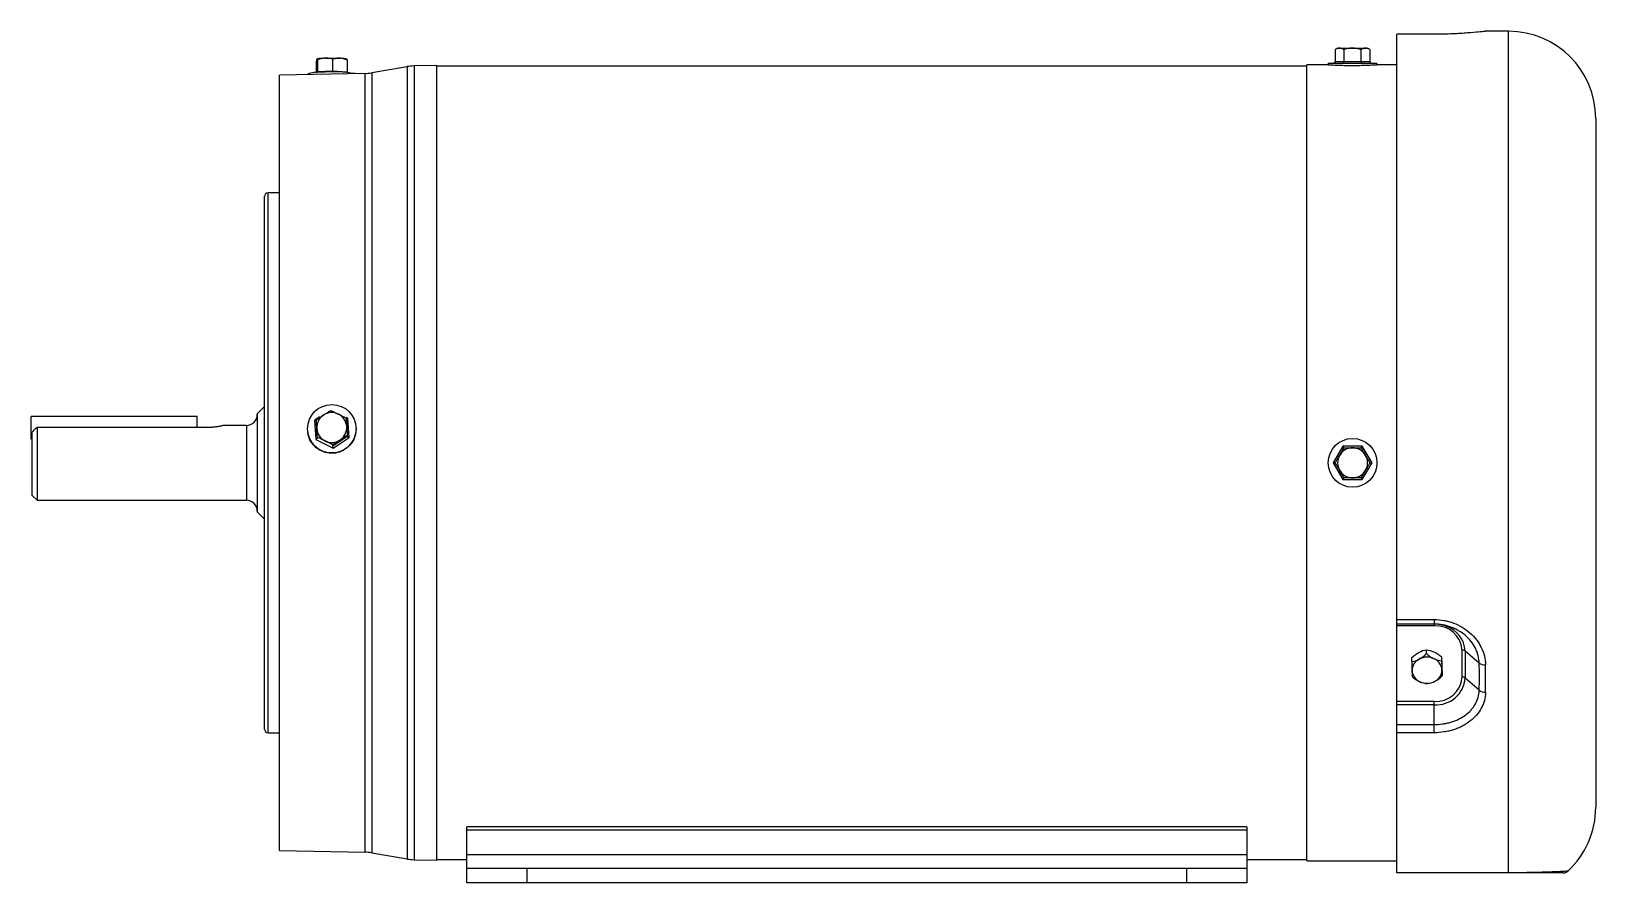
# Paper-space layout '_Back' of a CAD drawing. Header units: inches. Extents: x -7 to 6, y -3.5 to 3.6.
import ezdxf

# ---------------------------------------------------------------- set-up
doc = ezdxf.new("R2010")
doc.units = ezdxf.units.IN
doc.header["$MEASUREMENT"] = 0

psp = doc.layouts.new('_Back')

# ---------------------------------------------------------------- linework, layer by layer
at = {"color": 7, "linetype": 'Continuous', "lineweight": 25}
for p, q in [((4.685, 3.571), (4.375, 3.571)), ((4.685, 3.571), (4.375, 3.571)), ((4.375, -3.416), (4.375, 3.571)), ((4.685, 3.571), (4.685, 3.571)), ((5.305, 3.596), (5.108, 3.596)), ((5.305, -3.416), (5.305, 3.596)), ((3.88, 3.455), (3.861, 3.444)), ((3.861, 3.444), (3.861, 3.345)), ((3.933, 3.444), (3.933, 3.345)), ((4.077, 3.345), (4.077, 3.444)), ((4.149, 3.444), (4.13, 3.455)), ((4.149, 3.444), (4.149, 3.345)), ((-4.629, 3.345), (-4.629, 3.251)), ((-4.623, 3.364), (-4.625, 3.363)), ((-4.62, 3.358), (-4.62, 3.26)), ((-4.62, 3.26), (-4.491, 3.265)), ((-4.491, 3.265), (-4.491, 3.364)), ((-4.491, 3.265), (-4.371, 3.258)), ((-4.372, 3.361), (-4.377, 3.364)), ((-4.373, 3.36), (-4.371, 3.357)), ((-4.371, 3.357), (-4.371, 3.258)), ((-3.873, 3.301), (-4.167, 3.249)), ((-3.625, 3.31), (-3.814, 3.307)), ((-3.625, -3.31), (-3.625, 3.31)), ((3.625, 3.306), (-3.625, 3.306)), ((3.805, 3.315), (3.625, 3.315)), ((3.625, -3.315), (3.625, 3.315)), ((3.802, 3.33), (3.802, 3.315)), ((3.802, 3.33), (4.208, 3.33)), ((3.861, 3.345), (4.149, 3.345)), ((4.208, 3.315), (4.208, 3.33)), ((4.375, 3.315), (4.208, 3.315)), ((-4.226, 3.244), (-4.936, 3.231)), ((-4.936, -3.231), (-4.936, 3.231)), ((-4.703, 3.238), (-4.703, 3.235)), ((6.031, 2.87), (6.031, -2.87)), ((-5.061, -2.22), (-5.061, 2.22)), ((-4.936, 2.25), (-5.031, 2.25)), ((-5.061, 0.469), (-5.121, 0.409)), ((-5.121, 0.409), (-5.121, -0.409)), ((-7.004, 0.197), (-7.004, 0.385)), ((-5.621, 0.385), (-7.004, 0.385)), ((-6.956, 0.298), (-6.956, -0.312)), ((-6.956, 0.298), (-5.496, 0.298)), ((-5.621, 0.298), (-5.621, 0.385)), ((-5.211, 0.312), (-5.402, 0.312)), ((-4.703, 0.283), (-4.703, 0.282)), ((-4.645, 0.354), (-4.634, 0.194)), ((-4.629, 0.357), (-4.629, 0.348)), ((-4.355, 0.212), (-4.366, 0.373)), ((-4.297, 0.283), (-4.297, 0.283)), ((-6.996, 0.197), (-7.004, 0.197)), ((-6.996, -0.272), (-6.996, 0.256)), ((-4.634, 0.194), (-4.489, 0.123)), ((-4.491, 0.141), (-4.371, 0.221)), ((-4.491, 0.141), (-4.491, 0.15)), ((-4.489, 0.123), (-4.355, 0.212)), ((-4.371, 0.23), (-4.371, 0.221)), ((3.924, 0.14), (3.843, 0)), ((4.086, 0.14), (3.924, 0.14)), ((4.167, 0), (4.086, 0.14)), ((3.843, 0), (3.924, -0.14)), ((4.086, -0.14), (4.167, 0)), ((3.924, -0.14), (4.086, -0.14)), ((-6.996, -0.272), (-6.956, -0.312)), ((-6.956, -0.312), (-5.211, -0.312)), ((-5.121, -0.409), (-5.061, -0.469)), ((4.375, -1.306), (4.685, -1.306)), ((4.685, -1.344), (4.375, -1.344)), ((4.685, -1.359), (4.375, -1.359)), ((4.685, -1.306), (4.685, -1.359)), ((4.621, -1.59), (4.621, -1.562)), ((4.918, -1.786), (4.918, -1.56)), ((4.498, -1.655), (4.498, -1.627)), ((4.748, -1.649), (4.748, -1.621)), ((5.061, -1.669), (4.944, -1.568)), ((4.944, -1.568), (4.944, -1.793)), ((4.752, -1.774), (4.752, -1.746)), ((5.061, -1.894), (4.944, -1.793)), ((4.375, -1.987), (4.685, -1.987)), ((4.685, -2.017), (4.375, -2.017)), ((4.685, -2.249), (4.685, -1.987)), ((4.375, -2.181), (4.685, -2.181)), ((-5.031, -2.25), (-4.936, -2.25)), ((4.685, -2.249), (4.375, -2.249)), ((3.125, -3.034), (-3.375, -3.034)), ((-3.375, -3.499), (-3.375, -3.034)), ((3.125, -3.062), (-3.375, -3.062)), ((3.125, -3.034), (3.125, -3.499)), ((-4.936, -3.231), (-4.226, -3.244)), ((-4.167, -3.249), (-3.873, -3.301)), ((-3.814, -3.307), (-3.625, -3.31)), ((-3.625, -3.306), (-3.375, -3.306)), ((3.125, -3.267), (-3.375, -3.267)), ((3.125, -3.379), (-3.375, -3.379)), ((-2.875, -3.379), (-2.875, -3.499)), ((2.625, -3.499), (2.625, -3.379)), ((3.125, -3.306), (3.625, -3.306)), ((3.625, -3.315), (4.375, -3.315)), ((3.125, -3.499), (-3.375, -3.499)), ((4.375, -3.413), (5.305, -3.413)), ((5.305, -3.416), (4.375, -3.416))]:
    psp.add_line(p, q, dxfattribs=at)
at = {"color": 8, "linetype": 'Continuous', "lineweight": 25}
for p, q in [((-4.626, 3.251), (-4.62, 3.26)), ((-3.873, 3.301), (-3.873, -3.301)), ((-3.814, 3.307), (-3.814, -3.307)), ((-4.226, 3.244), (-4.226, -3.244)), ((-4.167, 3.249), (-4.167, -3.249)), ((-5.031, -2.25), (-5.031, 2.25)), ((-5.211, 0.312), (-5.211, -0.312)), ((-4.603, 0.382), (-4.645, 0.354)), ((-4.366, 0.373), (-4.377, 0.378))]:
    psp.add_line(p, q, dxfattribs=at)
at = {"color": 7, "linetype": 'Continuous', "lineweight": 25}
for centre, radius in [((-4.5, 0.284), 0.202), ((4.005, 0), 0.203)]:
    psp.add_circle(centre, radius, dxfattribs=at)
for centre, radius, start, end in [((5.305, 2.87), 0.726, 0, 90), ((-3.808, 2.932), 0.375, 91, 100), ((-4.612, 3.002), 0.253, 84.907, 111.0454), ((-4.494, 2.063), 1.195, 80.8762, 94.6112), ((-4.233, 3.619), 0.375, 271, 280), ((-5.031, 2.22), 0.03, 90, 180), ((-5.211, 0.402), 0.09, 270, 0), ((-5.211, -0.402), 0.09, 0, 90), ((4.686, -1.636), 0.292, 69.7358, 90.1335), ((4.7, -1.577), 0.219, 4.4019, 93.8113), ((4.633, -1.707), 0.146, 94.7699, 120.2251), ((4.617, -1.711), 0.149, 63.0682, 88.4422), ((4.92, -1.602), 0.0415, 54.8603, 92.9355), ((4.677, -1.801), 0.25, 118.1771, 135.9097), ((4.486, -1.51), 0.146, 274.7699, 300.2251), ((11.319, -1.5), 6.823, 181.3011, 181.9393), ((4.606, -1.731), 0.106, 116.0439, 180.2274), ((4.441, -1.416), 0.25, 298.1771, 315.9097), ((4.625, -1.761), 0.142, 65.2704, 117.6849), ((4.785, -1.415), 0.24, 226.637, 245.049), ((4.583, -1.795), 0.24, 46.637, 65.049), ((4.642, -1.732), 0.108, 3.8739, 67.1288), ((4.752, -1.5), 0.149, 243.0682, 268.4422), ((2.991, -1.722), 1.76, 1.7138, 3.31), ((11.569, -1.494), 6.823, 181.3011, 181.9393), ((-2.069, -1.901), 6.823, 1.3011, 1.9393), ((5.106, -1.597), 0.0857, 237.668, 274.0958), ((0.47, -1.782), 4.592, 358.5951, 1.4049), ((0.365, -1.797), 4.749, 358.6185, 1.3815), ((4.608, -1.724), 0.108, 183.8739, 247.1288), ((6.259, -1.679), 1.76, 181.7138, 183.31), ((4.667, -1.606), 0.24, 226.637, 245.049), ((4.625, -1.695), 0.142, 245.2704, 297.6849), ((4.633, -1.69), 0.149, 243.0682, 268.4422), ((4.617, -1.694), 0.146, 274.7699, 300.2251), ((4.7, -1.769), 0.219, 266.1887, 355.5981), ((4.701, -1.774), 0.243, 266.1887, 355.5981), ((4.644, -1.725), 0.106, 296.0439, 0.2274), ((4.573, -1.6), 0.25, 298.1771, 315.9097), ((6.509, -1.672), 1.76, 181.7138, 183.31), ((4.92, -1.827), 0.0415, 54.8603, 92.9355), ((5.11, -1.831), 0.0807, 232.1987, 271.7878), ((-5.031, -2.22), 0.03, 180, 270), ((5.305, -2.87), 0.726, 312.9225, 0), ((-4.233, -3.619), 0.375, 80, 89), ((-3.808, -2.932), 0.375, 260, 269), ((5.76, -3.356), 0.06, 270, 310.0861)]:
    psp.add_arc(centre, radius, start, end, dxfattribs=at)
at = {"color": 8, "linetype": 'Continuous', "lineweight": 25}
psp.add_arc((4.717, -1.578), 0.226, 2.4273, 72.1783, dxfattribs=at)
at = {"color": 7, "linetype": 'Continuous', "lineweight": 25}
for points, knots in [([(5.109, 3.595), (5.11, 3.595), (5.114, 3.596), (5.075, 3.591), (4.994, 3.584), (4.875, 3.575), (4.766, 3.571), (4.701, 3.571), (4.685, 3.571)], [0, 0, 0, 0, 0.060431, 0.272541, 0.486082, 0.703736, 0.924933, 1, 1, 1, 1]), ([(3.897, 3.455), (3.895, 3.455), (3.892, 3.455), (3.888, 3.454), (3.883, 3.454), (3.878, 3.452), (3.87, 3.449), (3.864, 3.446), (3.861, 3.444)], [0, 0, 0, 0, 0.1191638, 0.2397227, 0.3618656, 0.4857743, 0.7342655, 1, 1, 1, 1]), ([(3.933, 3.444), (3.931, 3.445), (3.928, 3.447), (3.923, 3.449), (3.919, 3.451), (3.913, 3.453), (3.906, 3.455), (3.9, 3.455), (3.897, 3.455)], [0, 0, 0, 0, 0.135068, 0.265787, 0.392274, 0.514662, 0.760355, 1, 1, 1, 1]), ([(3.897, 3.455), (3.908, 3.455), (3.924, 3.455), (3.961, 3.455), (3.983, 3.455), (4.005, 3.455)], [0, 0, 0, 0, 0.5, 0.5, 1, 1, 1, 1]), ([(4.005, 3.455), (4.002, 3.455), (3.996, 3.455), (3.987, 3.454), (3.979, 3.454), (3.967, 3.452), (3.951, 3.449), (3.939, 3.446), (3.933, 3.444)], [0, 0, 0, 0, 0.119134, 0.239661, 0.361771, 0.485644, 0.734213, 1, 1, 1, 1]), ([(4.077, 3.444), (4.074, 3.445), (4.068, 3.447), (4.058, 3.449), (4.049, 3.451), (4.037, 3.453), (4.023, 3.455), (4.011, 3.455), (4.005, 3.455)], [0, 0, 0, 0, 0.135032, 0.265717, 0.392175, 0.514535, 0.760293, 1, 1, 1, 1]), ([(4.005, 3.455), (4.027, 3.455), (4.049, 3.455), (4.086, 3.455), (4.102, 3.455), (4.113, 3.455)], [0, 0, 0, 0, 0.5, 0.5, 1, 1, 1, 1]), ([(4.113, 3.455), (4.112, 3.455), (4.109, 3.455), (4.104, 3.454), (4.1, 3.454), (4.094, 3.452), (4.086, 3.449), (4.08, 3.446), (4.077, 3.444)], [0, 0, 0, 0, 0.11917, 0.239736, 0.361885, 0.4858, 0.734292, 1, 1, 1, 1]), ([(4.149, 3.444), (4.148, 3.445), (4.145, 3.447), (4.14, 3.449), (4.135, 3.451), (4.129, 3.453), (4.122, 3.455), (4.116, 3.455), (4.113, 3.455)], [0, 0, 0, 0, 0.134916, 0.265485, 0.391827, 0.514071, 0.760071, 1, 1, 1, 1]), ([(-4.625, 3.363), (-4.625, 3.363), (-4.625, 3.362), (-4.626, 3.361), (-4.626, 3.359), (-4.627, 3.356), (-4.628, 3.352), (-4.629, 3.348), (-4.629, 3.345)], [0, 0, 0, 0, 0.119164, 0.239723, 0.361866, 0.485774, 0.734265, 1, 1, 1, 1]), ([(-4.62, 3.358), (-4.62, 3.359), (-4.621, 3.36), (-4.621, 3.361), (-4.622, 3.362), (-4.623, 3.363), (-4.624, 3.364), (-4.624, 3.363), (-4.625, 3.363)], [0, 0, 0, 0, 0.135068, 0.265787, 0.392274, 0.514662, 0.760355, 1, 1, 1, 1]), ([(-4.555, 3.372), (-4.565, 3.371), (-4.584, 3.37), (-4.605, 3.368), (-4.619, 3.366), (-4.622, 3.364), (-4.623, 3.364)], [0, 0, 0, 0, 0.272525, 0.54505, 0.817574, 1, 1, 1, 1]), ([(-4.555, 3.372), (-4.558, 3.372), (-4.563, 3.371), (-4.571, 3.371), (-4.579, 3.369), (-4.59, 3.367), (-4.603, 3.364), (-4.614, 3.36), (-4.62, 3.358)], [0, 0, 0, 0, 0.119134, 0.239661, 0.361771, 0.485644, 0.734213, 1, 1, 1, 1]), ([(-4.555, 3.372), (-4.536, 3.373), (-4.514, 3.373), (-4.47, 3.373), (-4.449, 3.372), (-4.431, 3.371)], [0, 0, 0, 0, 0.5, 0.5, 1, 1, 1, 1]), ([(-4.491, 3.364), (-4.493, 3.364), (-4.499, 3.366), (-4.507, 3.368), (-4.515, 3.369), (-4.526, 3.371), (-4.539, 3.372), (-4.55, 3.372), (-4.555, 3.372)], [0, 0, 0, 0, 0.135032, 0.265717, 0.392175, 0.514535, 0.760293, 1, 1, 1, 1]), ([(-4.431, 3.371), (-4.433, 3.371), (-4.438, 3.372), (-4.445, 3.371), (-4.453, 3.371), (-4.463, 3.37), (-4.475, 3.368), (-4.485, 3.365), (-4.491, 3.364)], [0, 0, 0, 0, 0.11917, 0.239736, 0.361885, 0.4858, 0.734292, 1, 1, 1, 1]), ([(-4.491, 3.265), (-4.491, 3.264), (-4.491, 3.262), (-4.49, 3.26), (-4.49, 3.257), (-4.49, 3.256), (-4.49, 3.255), (-4.49, 3.255)], [0, 0, 0, 0, 0.2183657, 0.4446382, 0.6809746, 0.9292694, 1, 1, 1, 1]), ([(-4.371, 3.357), (-4.373, 3.358), (-4.378, 3.36), (-4.386, 3.362), (-4.394, 3.365), (-4.404, 3.367), (-4.416, 3.37), (-4.426, 3.371), (-4.431, 3.371)], [0, 0, 0, 0, 0.134916, 0.265485, 0.391827, 0.514071, 0.760071, 1, 1, 1, 1]), ([(-4.377, 3.364), (-4.377, 3.364), (-4.378, 3.365), (-4.387, 3.367), (-4.405, 3.369), (-4.422, 3.371), (-4.431, 3.371)], [0, 0, 0, 0, 0.053215, 0.36881, 0.684405, 1, 1, 1, 1]), ([(4.005, 3.309), (3.982, 3.309), (3.937, 3.309), (3.876, 3.311), (3.83, 3.313), (3.805, 3.315), (3.805, 3.315), (3.805, 3.315)], [0, 0, 0, 0, 0.214564, 0.429119, 0.643926, 0.858898, 1, 1, 1, 1]), ([(3.861, 3.345), (3.861, 3.344), (3.861, 3.343), (3.86, 3.341), (3.859, 3.339), (3.858, 3.337), (3.856, 3.335), (3.854, 3.333), (3.851, 3.331), (3.847, 3.33), (3.845, 3.33), (3.843, 3.33)], [0, 0, 0, 0, 0.084477, 0.171274, 0.260945, 0.353994, 0.45087, 0.574655, 0.714328, 0.833072, 1, 1, 1, 1]), ([(3.933, 3.345), (3.933, 3.344), (3.933, 3.343), (3.932, 3.341), (3.932, 3.339), (3.931, 3.337), (3.93, 3.335), (3.929, 3.333), (3.928, 3.331), (3.926, 3.33), (3.925, 3.33), (3.924, 3.33)], [0, 0, 0, 0, 0.0844767, 0.1712737, 0.260945, 0.3539937, 0.4508699, 0.574655, 0.7143281, 0.8330716, 1, 1, 1, 1]), ([(4.208, 3.315), (4.208, 3.315), (4.211, 3.315), (4.198, 3.314), (4.166, 3.313), (4.113, 3.31), (4.057, 3.309), (4.02, 3.309), (4.005, 3.309)], [0, 0, 0, 0, 0.0050646, 0.2193675, 0.4336692, 0.6483187, 0.8631242, 1, 1, 1, 1]), ([(4.086, 3.33), (4.085, 3.33), (4.084, 3.33), (4.083, 3.331), (4.082, 3.332), (4.081, 3.333), (4.079, 3.335), (4.078, 3.338), (4.077, 3.341), (4.077, 3.344), (4.077, 3.345)], [0, 0, 0, 0, 0.11681, 0.212178, 0.286099, 0.425812, 0.549727, 0.708818, 0.858132, 1, 1, 1, 1]), ([(4.149, 3.345), (4.149, 3.344), (4.149, 3.343), (4.15, 3.341), (4.151, 3.339), (4.152, 3.337), (4.154, 3.335), (4.156, 3.333), (4.159, 3.331), (4.163, 3.33), (4.165, 3.33), (4.167, 3.33)], [0, 0, 0, 0, 0.084476, 0.171269, 0.260932, 0.353968, 0.450828, 0.574732, 0.714344, 0.833102, 1, 1, 1, 1]), ([(-4.629, 0.357), (-4.627, 0.359), (-4.622, 0.362), (-4.614, 0.368), (-4.606, 0.373), (-4.596, 0.379), (-4.584, 0.388), (-4.574, 0.394), (-4.569, 0.398)], [0, 0, 0, 0, 0.134916, 0.265485, 0.391827, 0.514071, 0.760071, 1, 1, 1, 1]), ([(-4.569, 0.398), (-4.588, 0.386), (-4.602, 0.369), (-4.622, 0.33), (-4.626, 0.308), (-4.625, 0.286)], [0, 0, 0, 0, 0.5, 0.5, 1, 1, 1, 1]), ([(-4.569, 0.398), (-4.567, 0.399), (-4.562, 0.403), (-4.555, 0.407), (-4.547, 0.412), (-4.537, 0.419), (-4.525, 0.427), (-4.515, 0.433), (-4.509, 0.437)], [0, 0, 0, 0, 0.11917, 0.239736, 0.361885, 0.4858, 0.734292, 1, 1, 1, 1]), ([(-4.445, 0.406), (-4.464, 0.415), (-4.486, 0.42), (-4.53, 0.417), (-4.551, 0.41), (-4.569, 0.398)], [0, 0, 0, 0, 0.5, 0.5, 1, 1, 1, 1]), ([(-4.509, 0.437), (-4.507, 0.435), (-4.501, 0.433), (-4.493, 0.429), (-4.485, 0.425), (-4.474, 0.42), (-4.461, 0.414), (-4.45, 0.408), (-4.445, 0.406)], [0, 0, 0, 0, 0.1350316, 0.2657169, 0.3921746, 0.5145353, 0.7602934, 1, 1, 1, 1]), ([(-4.375, 0.302), (-4.377, 0.324), (-4.384, 0.345), (-4.408, 0.381), (-4.425, 0.396), (-4.445, 0.406)], [0, 0, 0, 0, 0.5, 0.5, 1, 1, 1, 1]), ([(-4.445, 0.406), (-4.442, 0.405), (-4.437, 0.402), (-4.429, 0.398), (-4.421, 0.394), (-4.41, 0.389), (-4.397, 0.382), (-4.386, 0.376), (-4.38, 0.373)], [0, 0, 0, 0, 0.119134, 0.2396613, 0.3617706, 0.4856436, 0.7342133, 1, 1, 1, 1]), ([(-5.402, 0.312), (-5.402, 0.312), (-5.402, 0.312), (-5.405, 0.311), (-5.407, 0.311), (-5.411, 0.31), (-5.414, 0.309), (-5.421, 0.307), (-5.425, 0.306), (-5.438, 0.303), (-5.448, 0.301), (-5.465, 0.299), (-5.471, 0.299), (-5.483, 0.298), (-5.49, 0.298), (-5.496, 0.298)], [0, 0, 0, 0, 0.125, 0.125, 0.25, 0.25, 0.375, 0.375, 0.5, 0.5, 0.75, 0.75, 0.875, 0.875, 1, 1, 1, 1]), ([(-4.363, 0.133), (-4.381, 0.119), (-4.418, 0.092), (-4.486, 0.076), (-4.555, 0.083), (-4.618, 0.113), (-4.667, 0.161), (-4.698, 0.22), (-4.7, 0.263), (-4.701, 0.282)], [0, 0, 0, 0, 0.14597, 0.291948, 0.437709, 0.58325, 0.728895, 0.874726, 1, 1, 1, 1]), ([(-4.629, 0.348), (-4.63, 0.348), (-4.63, 0.348), (-4.63, 0.348), (-4.631, 0.348), (-4.632, 0.349), (-4.634, 0.349), (-4.636, 0.35), (-4.638, 0.351), (-4.642, 0.353), (-4.644, 0.354), (-4.645, 0.354)], [0, 0, 0, 0, 0.084477, 0.171274, 0.260945, 0.353994, 0.45087, 0.574655, 0.714328, 0.833072, 1, 1, 1, 1]), ([(-4.625, 0.286), (-4.625, 0.289), (-4.625, 0.295), (-4.626, 0.303), (-4.626, 0.312), (-4.627, 0.324), (-4.628, 0.339), (-4.629, 0.351), (-4.629, 0.357)], [0, 0, 0, 0, 0.119164, 0.239723, 0.361866, 0.485774, 0.734265, 1, 1, 1, 1]), ([(-4.625, 0.286), (-4.623, 0.264), (-4.616, 0.243), (-4.592, 0.207), (-4.575, 0.192), (-4.555, 0.182)], [0, 0, 0, 0, 0.5, 0.5, 1, 1, 1, 1]), ([(-4.62, 0.213), (-4.62, 0.216), (-4.621, 0.223), (-4.621, 0.232), (-4.622, 0.242), (-4.623, 0.254), (-4.624, 0.268), (-4.624, 0.28), (-4.625, 0.286)], [0, 0, 0, 0, 0.1350681, 0.2657866, 0.3922742, 0.5146617, 0.7603551, 1, 1, 1, 1]), ([(-4.431, 0.191), (-4.412, 0.203), (-4.398, 0.22), (-4.378, 0.259), (-4.374, 0.281), (-4.375, 0.302)], [0, 0, 0, 0, 0.5, 0.5, 1, 1, 1, 1]), ([(-4.38, 0.373), (-4.38, 0.37), (-4.379, 0.364), (-4.379, 0.355), (-4.378, 0.346), (-4.377, 0.334), (-4.376, 0.32), (-4.376, 0.308), (-4.375, 0.302)], [0, 0, 0, 0, 0.135068, 0.265787, 0.392274, 0.514662, 0.760355, 1, 1, 1, 1]), ([(-4.38, 0.364), (-4.38, 0.364), (-4.38, 0.364), (-4.379, 0.364), (-4.379, 0.365), (-4.378, 0.365), (-4.376, 0.366), (-4.374, 0.367), (-4.372, 0.369), (-4.369, 0.371), (-4.367, 0.372), (-4.366, 0.373)], [0, 0, 0, 0, 0.084476, 0.171269, 0.260932, 0.353968, 0.450828, 0.574732, 0.714344, 0.833102, 1, 1, 1, 1]), ([(-4.375, 0.302), (-4.375, 0.299), (-4.375, 0.294), (-4.374, 0.285), (-4.374, 0.276), (-4.373, 0.264), (-4.372, 0.248), (-4.371, 0.236), (-4.371, 0.23)], [0, 0, 0, 0, 0.119164, 0.239723, 0.361866, 0.485774, 0.734265, 1, 1, 1, 1]), ([(-4.299, 0.283), (-4.3, 0.264), (-4.302, 0.223), (-4.327, 0.171), (-4.353, 0.144), (-4.363, 0.133)], [0, 0, 0, 0, 0.334869, 0.740222, 1, 1, 1, 1]), ([(-4.62, 0.205), (-4.62, 0.205), (-4.62, 0.204), (-4.621, 0.204), (-4.621, 0.203), (-4.622, 0.202), (-4.624, 0.201), (-4.626, 0.2), (-4.628, 0.198), (-4.631, 0.196), (-4.633, 0.195), (-4.634, 0.194)], [0, 0, 0, 0, 0.084477, 0.171274, 0.260945, 0.353994, 0.45087, 0.574655, 0.714328, 0.833072, 1, 1, 1, 1]), ([(-4.555, 0.182), (-4.558, 0.184), (-4.563, 0.186), (-4.571, 0.19), (-4.579, 0.194), (-4.59, 0.199), (-4.603, 0.206), (-4.614, 0.211), (-4.62, 0.213)], [0, 0, 0, 0, 0.119134, 0.239661, 0.361771, 0.485644, 0.734213, 1, 1, 1, 1]), ([(-4.555, 0.182), (-4.536, 0.173), (-4.514, 0.168), (-4.47, 0.171), (-4.449, 0.179), (-4.431, 0.191)], [0, 0, 0, 0, 0.5, 0.5, 1, 1, 1, 1]), ([(-4.491, 0.15), (-4.493, 0.151), (-4.499, 0.154), (-4.507, 0.158), (-4.515, 0.163), (-4.526, 0.168), (-4.539, 0.175), (-4.55, 0.18), (-4.555, 0.182)], [0, 0, 0, 0, 0.1350316, 0.2657169, 0.3921746, 0.5145353, 0.7602934, 1, 1, 1, 1]), ([(-4.431, 0.191), (-4.433, 0.189), (-4.438, 0.186), (-4.445, 0.181), (-4.453, 0.176), (-4.463, 0.169), (-4.475, 0.16), (-4.485, 0.153), (-4.491, 0.15)], [0, 0, 0, 0, 0.1191705, 0.2397359, 0.3618852, 0.4858002, 0.7342924, 1, 1, 1, 1]), ([(-4.489, 0.123), (-4.489, 0.124), (-4.49, 0.125), (-4.49, 0.128), (-4.49, 0.13), (-4.49, 0.133), (-4.49, 0.136), (-4.49, 0.139), (-4.491, 0.14), (-4.491, 0.141), (-4.491, 0.141)], [0, 0, 0, 0, 0.11681, 0.212178, 0.286099, 0.425812, 0.549727, 0.708818, 0.858132, 1, 1, 1, 1]), ([(-4.371, 0.23), (-4.373, 0.228), (-4.378, 0.225), (-4.386, 0.22), (-4.394, 0.215), (-4.404, 0.208), (-4.416, 0.2), (-4.426, 0.194), (-4.431, 0.191)], [0, 0, 0, 0, 0.134916, 0.265485, 0.391827, 0.514071, 0.760071, 1, 1, 1, 1]), ([(-4.371, 0.221), (-4.37, 0.221), (-4.37, 0.221), (-4.37, 0.22), (-4.369, 0.22), (-4.368, 0.219), (-4.366, 0.218), (-4.364, 0.217), (-4.362, 0.215), (-4.358, 0.214), (-4.356, 0.213), (-4.355, 0.212)], [0, 0, 0, 0, 0.0844762, 0.1712687, 0.2609318, 0.3539682, 0.4508285, 0.5747318, 0.7143439, 0.8331023, 1, 1, 1, 1]), ([(3.933, 0.125), (3.933, 0.125), (3.933, 0.125), (3.932, 0.126), (3.932, 0.126), (3.931, 0.128), (3.93, 0.129), (3.929, 0.131), (3.928, 0.134), (3.926, 0.137), (3.925, 0.139), (3.924, 0.14)], [0, 0, 0, 0, 0.084477, 0.171274, 0.260945, 0.353994, 0.45087, 0.574655, 0.714328, 0.833072, 1, 1, 1, 1]), ([(4.077, 0.125), (4.077, 0.125), (4.077, 0.125), (4.078, 0.126), (4.078, 0.126), (4.079, 0.128), (4.08, 0.129), (4.081, 0.131), (4.082, 0.134), (4.084, 0.137), (4.085, 0.139), (4.086, 0.14)], [0, 0, 0, 0, 0.084476, 0.171269, 0.260932, 0.353968, 0.450828, 0.574732, 0.714344, 0.833102, 1, 1, 1, 1]), ([(3.861, 0), (3.861, 0), (3.861, 0), (3.86, 0), (3.859, 0), (3.858, 0), (3.856, 0), (3.854, 0), (3.851, 0), (3.847, 0), (3.845, 0), (3.843, 0)], [0, 0, 0, 0, 0.084477, 0.171274, 0.260945, 0.353994, 0.45087, 0.574655, 0.714328, 0.833072, 1, 1, 1, 1]), ([(3.861, 0), (3.862, 0.003), (3.865, 0.008), (3.87, 0.016), (3.875, 0.024), (3.881, 0.034), (3.888, 0.047), (3.894, 0.057), (3.897, 0.062)], [0, 0, 0, 0, 0.134916, 0.265485, 0.391827, 0.514071, 0.760071, 1, 1, 1, 1]), ([(3.897, 0.062), (3.886, 0.044), (3.88, 0.022), (3.88, -0.022), (3.886, -0.044), (3.897, -0.062)], [0, 0, 0, 0, 0.5, 0.5, 1, 1, 1, 1]), ([(4.005, 0.125), (3.983, 0.125), (3.961, 0.119), (3.924, 0.097), (3.908, 0.081), (3.897, 0.062)], [0, 0, 0, 0, 0.5, 0.5, 1, 1, 1, 1]), ([(3.897, 0.062), (3.898, 0.065), (3.901, 0.07), (3.906, 0.078), (3.91, 0.085), (3.916, 0.096), (3.924, 0.109), (3.93, 0.12), (3.933, 0.125)], [0, 0, 0, 0, 0.11917, 0.239736, 0.361885, 0.4858, 0.734292, 1, 1, 1, 1]), ([(3.933, 0.125), (3.936, 0.125), (3.942, 0.125), (3.952, 0.125), (3.961, 0.125), (3.973, 0.125), (3.987, 0.125), (3.999, 0.125), (4.005, 0.125)], [0, 0, 0, 0, 0.135032, 0.265717, 0.392175, 0.514535, 0.760293, 1, 1, 1, 1]), ([(4.113, 0.062), (4.102, 0.081), (4.086, 0.097), (4.049, 0.119), (4.027, 0.125), (4.005, 0.125)], [0, 0, 0, 0, 0.5, 0.5, 1, 1, 1, 1]), ([(4.005, 0.125), (4.008, 0.125), (4.014, 0.125), (4.023, 0.125), (4.031, 0.125), (4.043, 0.125), (4.059, 0.125), (4.071, 0.125), (4.077, 0.125)], [0, 0, 0, 0, 0.119134, 0.2396613, 0.3617706, 0.4856436, 0.7342133, 1, 1, 1, 1]), ([(4.077, 0.125), (4.079, 0.122), (4.082, 0.117), (4.087, 0.109), (4.091, 0.101), (4.097, 0.091), (4.104, 0.078), (4.11, 0.068), (4.113, 0.062)], [0, 0, 0, 0, 0.135068, 0.265787, 0.392274, 0.514662, 0.760355, 1, 1, 1, 1]), ([(4.113, -0.062), (4.124, -0.044), (4.13, -0.022), (4.13, 0.022), (4.124, 0.044), (4.113, 0.062)], [0, 0, 0, 0, 0.5, 0.5, 1, 1, 1, 1]), ([(4.113, 0.062), (4.115, 0.06), (4.118, 0.055), (4.122, 0.047), (4.127, 0.04), (4.132, 0.029), (4.14, 0.016), (4.146, 0.005), (4.149, 0)], [0, 0, 0, 0, 0.119164, 0.239723, 0.361866, 0.485774, 0.734265, 1, 1, 1, 1]), ([(4.149, 0), (4.149, 0), (4.149, 0), (4.15, 0), (4.151, 0), (4.152, 0), (4.154, 0), (4.156, 0), (4.159, 0), (4.163, 0), (4.165, 0), (4.167, 0)], [0, 0, 0, 0, 0.084476, 0.171269, 0.260932, 0.353968, 0.450828, 0.574732, 0.714344, 0.833102, 1, 1, 1, 1]), ([(3.897, -0.062), (3.895, -0.06), (3.892, -0.055), (3.888, -0.047), (3.883, -0.04), (3.878, -0.029), (3.87, -0.016), (3.864, -0.005), (3.861, 0)], [0, 0, 0, 0, 0.119164, 0.239723, 0.361866, 0.485774, 0.734265, 1, 1, 1, 1]), ([(3.897, -0.062), (3.908, -0.081), (3.924, -0.097), (3.961, -0.119), (3.983, -0.125), (4.005, -0.125)], [0, 0, 0, 0, 0.5, 0.5, 1, 1, 1, 1]), ([(3.933, -0.125), (3.931, -0.122), (3.928, -0.117), (3.923, -0.109), (3.919, -0.101), (3.913, -0.091), (3.906, -0.078), (3.9, -0.068), (3.897, -0.062)], [0, 0, 0, 0, 0.135068, 0.265787, 0.392274, 0.514662, 0.760355, 1, 1, 1, 1]), ([(3.933, -0.125), (3.933, -0.125), (3.933, -0.125), (3.932, -0.126), (3.932, -0.126), (3.931, -0.128), (3.93, -0.129), (3.929, -0.131), (3.928, -0.134), (3.926, -0.137), (3.925, -0.139), (3.924, -0.14)], [0, 0, 0, 0, 0.084477, 0.171274, 0.260945, 0.353994, 0.45087, 0.574655, 0.714328, 0.833072, 1, 1, 1, 1]), ([(4.005, -0.125), (4.002, -0.125), (3.996, -0.125), (3.987, -0.125), (3.979, -0.125), (3.967, -0.125), (3.951, -0.125), (3.939, -0.125), (3.933, -0.125)], [0, 0, 0, 0, 0.119134, 0.2396613, 0.3617706, 0.4856436, 0.7342133, 1, 1, 1, 1]), ([(4.005, -0.125), (4.027, -0.125), (4.049, -0.119), (4.086, -0.097), (4.102, -0.081), (4.113, -0.062)], [0, 0, 0, 0, 0.5, 0.5, 1, 1, 1, 1]), ([(4.077, -0.125), (4.074, -0.125), (4.068, -0.125), (4.058, -0.125), (4.049, -0.125), (4.037, -0.125), (4.023, -0.125), (4.011, -0.125), (4.005, -0.125)], [0, 0, 0, 0, 0.135032, 0.265717, 0.392175, 0.514535, 0.760293, 1, 1, 1, 1]), ([(4.113, -0.062), (4.112, -0.065), (4.109, -0.07), (4.104, -0.078), (4.1, -0.085), (4.094, -0.096), (4.086, -0.109), (4.08, -0.12), (4.077, -0.125)], [0, 0, 0, 0, 0.11917, 0.239736, 0.361885, 0.4858, 0.734292, 1, 1, 1, 1]), ([(4.086, -0.14), (4.085, -0.139), (4.084, -0.138), (4.083, -0.136), (4.082, -0.133), (4.081, -0.131), (4.079, -0.129), (4.078, -0.127), (4.077, -0.125), (4.077, -0.125), (4.077, -0.125)], [0, 0, 0, 0, 0.11681, 0.212178, 0.286099, 0.425812, 0.549727, 0.708818, 0.858132, 1, 1, 1, 1]), ([(4.149, 0), (4.148, -0.003), (4.145, -0.008), (4.14, -0.016), (4.135, -0.024), (4.129, -0.034), (4.122, -0.047), (4.116, -0.057), (4.113, -0.062)], [0, 0, 0, 0, 0.1349157, 0.2654853, 0.3918269, 0.5140709, 0.7600707, 1, 1, 1, 1]), ([(4.685, -1.306), (4.713, -1.306), (4.74, -1.308), (4.78, -1.315), (4.793, -1.318), (4.82, -1.326), (4.833, -1.33), (4.871, -1.344), (4.895, -1.356), (4.941, -1.384), (4.963, -1.4), (5.003, -1.434), (5.021, -1.453), (5.044, -1.484), (5.052, -1.495), (5.065, -1.517), (5.071, -1.528), (5.088, -1.562), (5.097, -1.585), (5.109, -1.633), (5.112, -1.658), (5.113, -1.682)], [0, 0, 0, 0, 0.125, 0.125, 0.1875, 0.1875, 0.25, 0.25, 0.375, 0.375, 0.5, 0.5, 0.625, 0.625, 0.6875, 0.6875, 0.75, 0.75, 0.875, 0.875, 1, 1, 1, 1]), ([(5.061, -1.669), (5.06, -1.648), (5.057, -1.627), (5.049, -1.596), (5.046, -1.586), (5.038, -1.565), (5.034, -1.555), (5.019, -1.525), (5.007, -1.507), (4.979, -1.471), (4.963, -1.454), (4.928, -1.424), (4.909, -1.411), (4.879, -1.393), (4.868, -1.387), (4.847, -1.377), (4.836, -1.373), (4.803, -1.361), (4.78, -1.354), (4.733, -1.346), (4.709, -1.344), (4.685, -1.344)], [0, 0, 0, 0, 0.125, 0.125, 0.1875, 0.1875, 0.25, 0.25, 0.375, 0.375, 0.5, 0.5, 0.625, 0.625, 0.6875, 0.6875, 0.75, 0.75, 0.875, 0.875, 1, 1, 1, 1]), ([(4.685, -2.181), (4.709, -2.181), (4.733, -2.18), (4.768, -2.174), (4.779, -2.172), (4.802, -2.167), (4.814, -2.164), (4.847, -2.154), (4.868, -2.146), (4.909, -2.126), (4.928, -2.115), (4.963, -2.089), (4.978, -2.075), (4.999, -2.052), (5.006, -2.044), (5.018, -2.027), (5.023, -2.018), (5.038, -1.992), (5.046, -1.973), (5.057, -1.935), (5.06, -1.915), (5.061, -1.894)], [0, 0, 0, 0, 0.125, 0.125, 0.1875, 0.1875, 0.25, 0.25, 0.375, 0.375, 0.5, 0.5, 0.625, 0.625, 0.6875, 0.6875, 0.75, 0.75, 0.875, 0.875, 1, 1, 1, 1]), ([(5.113, -1.911), (5.112, -1.935), (5.109, -1.958), (5.1, -1.991), (5.096, -2.002), (5.088, -2.024), (5.083, -2.034), (5.066, -2.065), (5.052, -2.085), (5.029, -2.112), (5.02, -2.121), (5.002, -2.138), (4.993, -2.146), (4.964, -2.169), (4.942, -2.182), (4.907, -2.2), (4.895, -2.206), (4.871, -2.216), (4.846, -2.225), (4.821, -2.232), (4.794, -2.238), (4.781, -2.24), (4.74, -2.247), (4.713, -2.249), (4.685, -2.249)], [0, 0, 0, 0, 0.125, 0.125, 0.1875, 0.1875, 0.25, 0.25, 0.375, 0.375, 0.4375, 0.4375, 0.5, 0.5, 0.625, 0.625, 0.6875, 0.6875, 0.75, 0.8125, 0.8125, 0.875, 0.875, 1, 1, 1, 1]), ([(5.758, -3.416), (5.759, -3.416), (5.762, -3.416), (5.745, -3.416), (5.704, -3.416), (5.645, -3.416), (5.578, -3.416), (5.508, -3.416), (5.425, -3.416), (5.356, -3.416), (5.315, -3.416), (5.305, -3.416)], [0, 0, 0, 0, 0.070697, 0.272622, 0.473804, 0.628381, 0.731026, 0.833087, 0.904639, 0.976872, 1, 1, 1, 1])]:
    psp.add_open_spline(points, degree=3, knots=knots, dxfattribs=at)
for points in [[(3.88, 3.455), (3.88, 3.455), (3.886, 3.455), (3.897, 3.455)], [(4.113, 3.455), (4.124, 3.455), (4.13, 3.455), (4.13, 3.455)], [(-6.996, 0.256), (-6.983, 0.27), (-6.969, 0.284), (-6.956, 0.298)]]:
    psp.add_open_spline(points, degree=3, dxfattribs=at)
at = {"color": 8, "linetype": 'Continuous', "lineweight": 25}
psp.add_open_spline([(5.305, -3.413), (5.333, -3.413), (5.396, -3.413), (5.474, -3.412), (5.537, -3.41), (5.599, -3.409), (5.658, -3.407), (5.71, -3.405), (5.749, -3.403), (5.785, -3.401), (5.805, -3.399), (5.799, -3.4), (5.798, -3.4)], degree=3, knots=[0, 0, 0, 0, 0.062494, 0.140461, 0.198629, 0.258344, 0.365387, 0.475009, 0.5914, 0.708678, 0.947453, 1, 1, 1, 1], dxfattribs=at)

doc.saveas('drawing.dxf')
